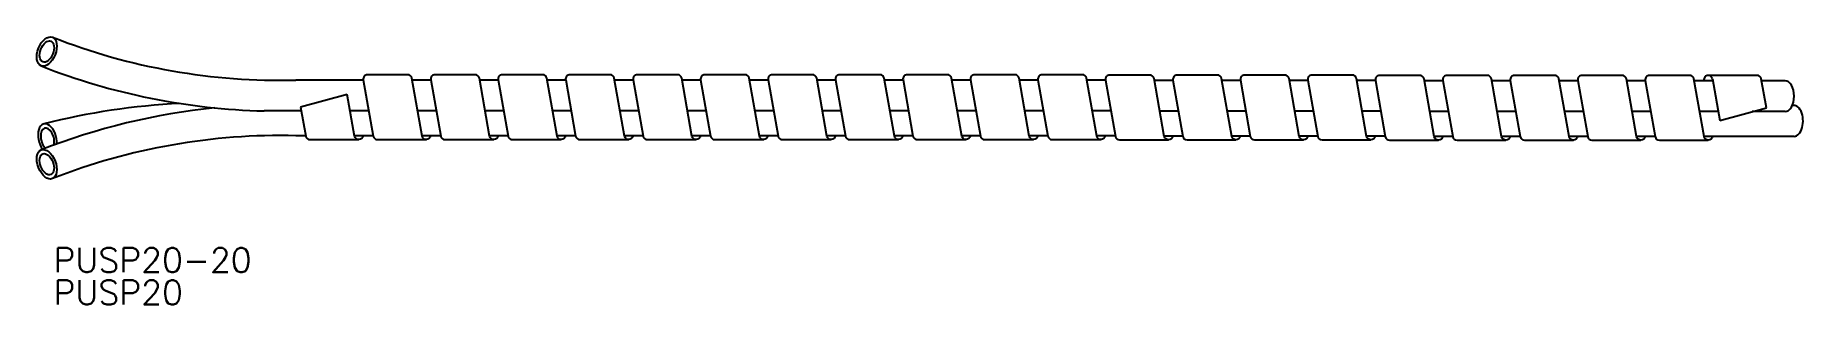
# Model space of a CAD drawing. Extents: x 15 to 560, y 147 to 230.
import ezdxf
from ezdxf.enums import TextEntityAlignment as Align

# ---------------------------------------------------------------- set-up
doc = ezdxf.new("R2010")
doc.units = 0
doc.layers.get('0').update_dxf_attribs({"linetype": 'CONTINUOUS'})
doc.styles.get("Standard").update_dxf_attribs({"font": 'txt.shx', "bigfont": 'extfont.shx'})

msp = doc.modelspace()

# ---------------------------------------------------------------- linework, layer by layer
at = {"color": 7, "linetype": 'CONTINUOUS'}
for p, q in [((95.15, 216.11, -4.64), (95.13, 216.11, -4.64)), ((115.95, 216.11, -4.64), (95.15, 216.11, -4.64)), ((136.75, 216.11, -4.26), (131.02, 216.11, -4.26)), ((157.54, 216.11, -4.26), (151.81, 216.11, -4.26)), ((178.34, 216.11, -4.26), (172.61, 216.11, -4.26)), ((199.14, 216.11, -4.26), (193.41, 216.11, -4.26)), ((219.94, 216.11, -4.26), (214.21, 216.11, -4.26)), ((240.74, 216.11, -4.26), (235.01, 216.11, -4.26)), ((261.53, 216.11, -4.26), (255.8, 216.11, -4.26)), ((282.33, 216.11, -4.26), (276.6, 216.11, -4.26)), ((303.13, 216.11, -4.26), (297.4, 216.11, -4.26)), ((323.93, 216.11, -4.26), (318.2, 216.11, -4.26)), ((344.73, 216.11, -4.26), (339, 216.11, -4.26)), ((365.54, 216.02, -4.26), (359.81, 216.02, -4.26)), ((386.34, 216.02, -4.26), (380.61, 216.02, -4.26)), ((407.14, 216.02, -4.26), (401.41, 216.02, -4.26)), ((427.94, 216.02, -4.26), (422.2, 216.02, -4.26)), ((448.75, 215.92, -4.26), (443.02, 215.92, -4.26)), ((469.55, 215.92, -4.26), (463.82, 215.92, -4.26)), ((490.35, 215.92, -4.26), (484.61, 215.92, -4.26)), ((511.14, 215.92, -4.26), (505.41, 215.92, -4.26)), ((531.94, 215.92, -4.26), (526.21, 215.92, -4.26)), ((545.6, 217.58, -4.26), (530.53, 217.58, -4.26)), ((531.84, 216.51, -4.26), (534.09, 203.71, -4.26)), ((548.48, 207.57, -4.26), (546.91, 216.48, -4.26)), ((554.27, 215.92, -4.26), (547.01, 215.92, -4.26)), ((111.01, 211.64, -4.64), (96.62, 207.79, -4.64)), ((534.09, 203.71, -4.26), (548.48, 207.57, -4.26)), ((96.83, 206.59, -4.44), (85.36, 206.59, -4.64)), ((117.63, 206.59, -4.08), (111.9, 206.59, -4.18)), ((138.43, 206.59, -3.34), (132.69, 206.59, -3.44)), ((159.22, 206.59, -2.97), (153.49, 206.59, -3.07)), ((180.02, 206.59, -2.61), (174.29, 206.59, -2.71)), ((200.82, 206.59, -2.24), (195.09, 206.59, -2.34)), ((221.62, 206.59, -1.88), (215.89, 206.59, -1.98)), ((242.42, 206.59, -1.52), (236.68, 206.59, -1.62)), ((263.21, 206.59, -1.15), (257.48, 206.59, -1.25)), ((284.01, 206.59, -3.34), (278.28, 206.59, -3.44)), ((304.81, 206.59, -2.97), (299.08, 206.59, -3.07)), ((325.61, 206.59, -2.61), (319.88, 206.59, -2.71)), ((346.41, 206.59, -2.24), (340.67, 206.59, -2.34)), ((367.22, 206.49, -1.88), (361.49, 206.49, -1.98)), ((388.02, 206.49, -1.52), (382.29, 206.49, -1.62)), ((408.82, 206.49, -1.15), (403.09, 206.49, -1.25)), ((429.61, 206.5, -3.34), (423.88, 206.5, -3.44)), ((450.43, 206.4, -2.24), (444.7, 206.4, -2.34)), ((471.23, 206.4, -1.88), (465.5, 206.4, -1.98)), ((492.02, 206.4, -1.52), (486.29, 206.4, -1.62)), ((512.82, 206.4, -1.15), (507.09, 206.4, -1.25)), ((533.62, 206.4, -0.79), (527.89, 206.4, -0.89)), ((554.27, 206.4, -0.43), (544.12, 206.4, -0.6)), ((98.17, 198.97, -4.59), (95.13, 198.97, -4.64)), ((118.97, 198.97, -4.21), (113.24, 198.97, -4.31)), ((139.77, 198.97, -3.45), (134.04, 198.97, -3.55)), ((160.57, 198.97, -3.07), (154.84, 198.97, -3.17)), ((181.37, 198.97, -2.68), (175.63, 198.97, -2.79)), ((202.16, 198.97, -2.3), (196.43, 198.97, -2.41)), ((222.96, 198.97, -1.92), (217.23, 198.97, -2.03)), ((243.76, 198.97, -1.54), (238.03, 198.97, -1.65)), ((264.56, 198.97, -1.16), (258.83, 198.97, -1.27)), ((285.36, 198.97, -3.45), (279.62, 198.97, -3.55)), ((306.15, 198.97, -3.07), (300.42, 198.97, -3.17)), ((326.95, 198.97, -2.68), (321.22, 198.97, -2.79)), ((347.75, 198.97, -2.3), (342.02, 198.97, -2.41)), ((368.56, 198.87, -1.92), (362.83, 198.87, -2.03)), ((389.36, 198.87, -1.54), (383.63, 198.87, -1.65)), ((410.16, 198.87, -1.16), (404.43, 198.87, -1.27)), ((430.96, 198.87, -3.45), (425.23, 198.87, -3.55)), ((451.77, 198.78, -2.3), (446.04, 198.78, -2.41)), ((472.57, 198.78, -1.92), (466.84, 198.78, -2.03)), ((493.37, 198.78, -1.54), (487.64, 198.78, -1.65)), ((514.17, 198.78, -1.16), (508.44, 198.78, -1.27)), ((557.02, 198.78, -0.38), (529.23, 198.78, -0.88))]:
    msp.add_line(p, q, dxfattribs=at)
for points in [[(136.69, 198.97, -0.38453), (135.37, 197.77, -0.36397), (134.06, 198.87), (130.92, 216.67, 0.36397), (129.6, 217.77), (117.25, 217.77, 0.466308), (115.93, 216.21), (118.99, 198.87, 0.36397), (120.3, 197.77), (135.37, 197.77)], [(157.49, 198.97, -0.38453), (156.17, 197.77, -0.36397), (154.85, 198.87), (151.72, 216.67, 0.36397), (150.4, 217.77), (138.04, 217.77, 0.466308), (136.73, 216.21), (139.79, 198.87, 0.36397), (141.1, 197.77), (156.17, 197.77)], [(178.29, 198.97, -0.38453), (176.96, 197.77, -0.36397), (175.65, 198.87), (172.51, 216.67, 0.36397), (171.2, 217.77), (158.84, 217.77, 0.466308), (157.53, 216.21), (160.58, 198.87, 0.36397), (161.9, 197.77), (176.96, 197.77)], [(199.09, 198.97, -0.38453), (197.76, 197.77, -0.36397), (196.45, 198.87), (193.31, 216.67, 0.36397), (192, 217.77), (179.64, 217.77, 0.466308), (178.33, 216.21), (181.38, 198.87, 0.36397), (182.7, 197.77), (197.76, 197.77)], [(219.89, 198.97, -0.38453), (218.56, 197.77, -0.36397), (217.25, 198.87), (214.11, 216.67, 0.36397), (212.8, 217.77), (200.44, 217.77, 0.466308), (199.12, 216.21), (202.18, 198.87, 0.36397), (203.49, 197.77), (218.56, 197.77)], [(240.68, 198.97, -0.38453), (239.36, 197.77, -0.36397), (238.05, 198.87), (234.91, 216.67, 0.36397), (233.59, 217.77), (221.24, 217.77, 0.466308), (219.92, 216.21), (222.98, 198.87, 0.36397), (224.29, 197.77), (239.36, 197.77)], [(261.48, 198.97, -0.38453), (260.16, 197.77, -0.36397), (258.84, 198.87), (255.71, 216.67, 0.36397), (254.39, 217.77), (242.03, 217.77, 0.466308), (240.72, 216.21), (243.78, 198.87, 0.36397), (245.09, 197.77), (260.16, 197.77)], [(282.28, 198.97, -0.38453), (280.95, 197.77, -0.36397), (279.64, 198.87), (276.5, 216.67, 0.36397), (275.19, 217.77), (262.83, 217.77, 0.466308), (261.52, 216.21), (264.57, 198.87, 0.36397), (265.89, 197.77), (280.95, 197.77)], [(303.08, 198.97, -0.38453), (301.75, 197.77, -0.36397), (300.44, 198.87), (297.3, 216.67, 0.36397), (295.99, 217.77), (283.63, 217.77, 0.466308), (282.32, 216.21), (285.37, 198.87, 0.36397), (286.69, 197.77), (301.75, 197.77)], [(323.88, 198.97, -0.38453), (322.55, 197.77, -0.36397), (321.24, 198.87), (318.1, 216.67, 0.36397), (316.79, 217.77), (304.43, 217.77, 0.466308), (303.11, 216.21), (306.17, 198.87, 0.36397), (307.48, 197.77), (322.55, 197.77)], [(344.67, 198.97, -0.38453), (343.35, 197.77, -0.36397), (342.03, 198.87), (338.9, 216.67, 0.36397), (337.58, 217.77), (325.22, 217.77, 0.466308), (323.91, 216.21), (326.97, 198.87, 0.36397), (328.28, 197.77), (343.35, 197.77)], [(365.49, 198.87, -0.38453), (364.16, 197.68, -0.36397), (362.85, 198.78), (359.71, 216.58, 0.36397), (358.4, 217.68), (346.04, 217.68, 0.466308), (344.73, 216.11), (347.78, 198.78, 0.36397), (349.1, 197.68), (364.16, 197.68)], [(386.29, 198.87, -0.38453), (384.96, 197.68, -0.36397), (383.65, 198.78), (380.51, 216.58, 0.36397), (379.2, 217.68), (366.84, 217.68, 0.466308), (365.52, 216.11), (368.58, 198.78, 0.36397), (369.89, 197.68), (384.96, 197.68)], [(407.08, 198.87, -0.38453), (405.76, 197.68, -0.36397), (404.45, 198.78), (401.31, 216.58, 0.36397), (399.99, 217.68), (387.64, 217.68, 0.466308), (386.32, 216.11), (389.38, 198.78, 0.36397), (390.69, 197.68), (405.76, 197.68)], [(427.88, 198.87, -0.38453), (426.56, 197.68, -0.36397), (425.24, 198.78), (422.11, 216.58, 0.36397), (420.79, 217.68), (408.43, 217.68, 0.466308), (407.12, 216.11), (410.18, 198.78, 0.36397), (411.49, 197.68), (426.56, 197.68)], [(448.7, 198.78, -0.38453), (447.37, 197.58, -0.36397), (446.06, 198.68), (442.92, 216.48, 0.36397), (441.61, 217.58), (429.25, 217.58, 0.466308), (427.94, 216.02), (430.99, 198.68, 0.36397), (432.3, 197.58), (447.37, 197.58)], [(469.5, 198.78, -0.38453), (468.17, 197.58, -0.36397), (466.86, 198.68), (463.72, 216.48, 0.36397), (462.41, 217.58), (450.05, 217.58, 0.466308), (448.73, 216.02), (451.79, 198.68, 0.36397), (453.1, 197.58), (468.17, 197.58)], [(490.29, 198.78, -0.38453), (488.97, 197.58, -0.36397), (487.65, 198.68), (484.52, 216.48, 0.36397), (483.2, 217.58), (470.84, 217.58, 0.466308), (469.53, 216.02), (472.59, 198.68, 0.36397), (473.9, 197.58), (488.97, 197.58)], [(511.09, 198.78, -0.38453), (509.77, 197.58, -0.36397), (508.45, 198.68), (505.31, 216.48, 0.36397), (504, 217.58), (491.64, 217.58, 0.466308), (490.33, 216.02), (493.39, 198.68, 0.36397), (494.7, 197.58), (509.77, 197.58)], [(531.89, 198.78, -0.38453), (530.56, 197.58, -0.36397), (529.25, 198.68), (526.11, 216.48, 0.36397), (524.8, 217.58), (512.44, 217.58, 0.466308), (511.13, 216.02), (514.18, 198.68, 0.36397), (515.5, 197.58), (530.56, 197.58)], [(96.62, 207.79), (98.19, 198.87, 0.36397), (99.5, 197.77), (114.57, 197.77)], [(115.9, 198.97, -0.38453), (114.57, 197.77, -0.36397), (113.26, 198.87), (111.01, 211.64)]]:
    msp.add_lwpolyline(points, format="xyb", dxfattribs=at)
at = {"color": 7, "linetype": 'CONTINUOUS', "extrusion": (-0.760094, 0.298202, 0.57735)}
for radius in [4.76, 3.43]:
    msp.add_circle((-216.08, -41.35, 50.43), radius, dxfattribs=at)
at = {"color": 7, "linetype": 'CONTINUOUS', "extrusion": (-0.760094, -0.298202, 0.57735)}
for radius in [4.76, 3.43]:
    msp.add_circle((-170.33, 46.18, -73.35), radius, dxfattribs=at)
at = {"color": 7, "linetype": 'CONTINUOUS'}
for centre, radius, start, end in [((90.36, 408.43, -4.64), 192.38, 248.5788, 271.4212), ((90.36, 408.43, -4.64), 201.9, 248.5788, 268.5788), ((530.53, 216.25, -4.26), 1.33, 90, 190), ((530.53, 216.25, -4.26), 1.33, 10, 90), ((545.6, 216.25, -4.26), 1.33, 10, 90), ((90.36, 6.65, -4.64), 201.9, 95.7461, 111.4212), ((70.18, -6.06, -4.64), 215.24, 92.8631, 104.1865), ((90.36, 6.65, -4.64), 192.38, 88.5788, 111.4212)]:
    msp.add_arc(centre, radius, start, end, dxfattribs=at)
at = {"color": 7, "linetype": 'CONTINUOUS', "extrusion": (-0.816497, 0, 0.57735)}
for centre, end in [((-211.16, 316.52, -455.02), 180), ((-203.54, 321.29, -455.02), 192.6357)]:
    msp.add_arc(centre, 4.76, 0, end, dxfattribs=at)
at = {"color": 7, "linetype": 'CONTINUOUS', "extrusion": (-0.79227, -0.197419, 0.57735)}
for radius, start, end in [(4.76, 62.4065, 305.2649), (3.43, 47.651, 320.0202)]:
    msp.add_arc((-187.63, 34.26, -56.49), radius, start, end, dxfattribs=at)

# ---------------------------------------------------------------- texts
at = {"color": 7, "linetype": 'CONTINUOUS'}
for s, p in [('PUSP20-20', (20.45, 160.66)), ('PUSP20', (20.45, 150.66))]:
    msp.add_text(s, height=7.5, dxfattribs=at).set_placement(p, align=Align.MIDDLE_LEFT)

doc.saveas('drawing.dxf')
